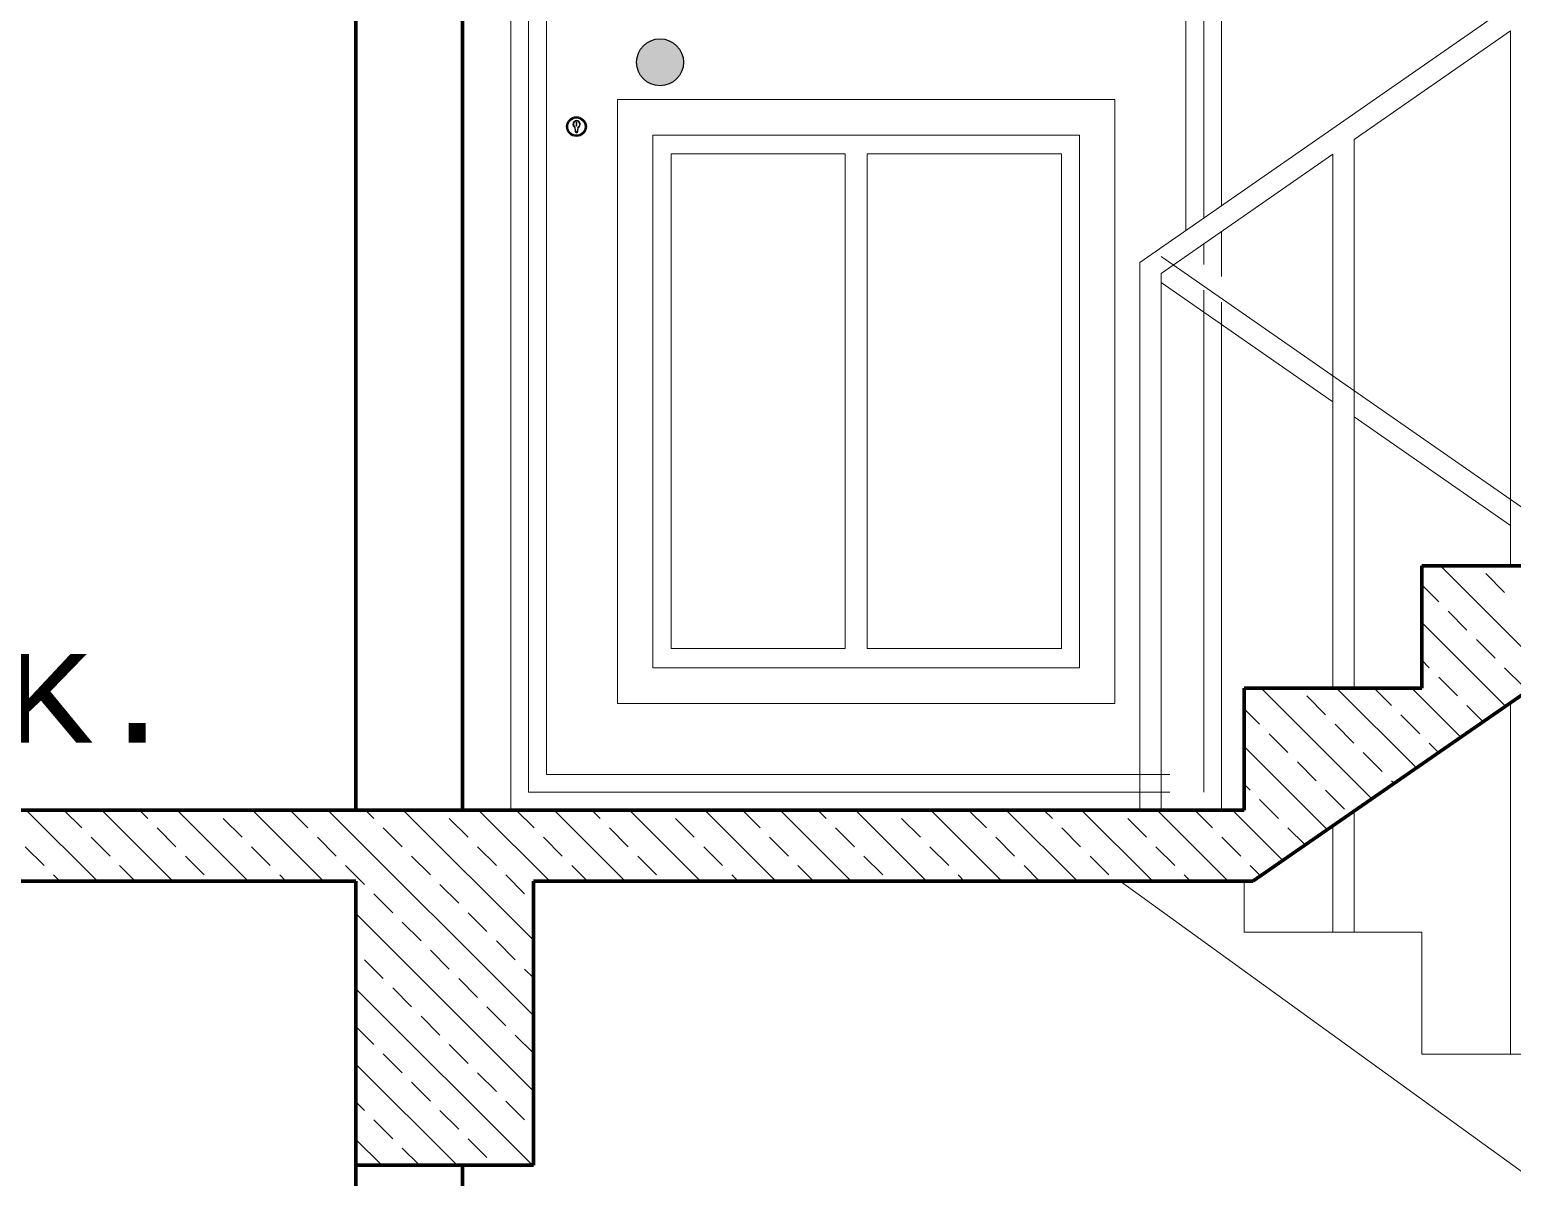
# Model space of a CAD drawing. Header units: millimetres. Extents: x 35860 to 71103, y -11298 to -8385.
# Drawn here: x 54766.2 to 54974.8, y -10515.1 to -10353.6 of the extents above; entities that cross this region are included whole.
import ezdxf
from ezdxf.enums import TextEntityAlignment as Align

# ---------------------------------------------------------------- set-up
doc = ezdxf.new("R2010")
doc.units = ezdxf.units.MM
doc.header["$MEASUREMENT"] = 0
doc.layers.get('0').update_dxf_attribs({"lineweight": 15})
for name, color, linetype, lineweight in [('02', 2, 'Continuous', 20), ('03_Yazı', 1, 'Continuous', 30), ('07', 3, 'Continuous', 70), ('Merd&Balkon', 40, 'Continuous', 20)]:
    doc.layers.add(name, color=color, linetype=linetype, lineweight=lineweight)
doc.layers.add('OLC', color=254, linetype='Continuous')
doc.styles.add('C', font='')
doc.styles.get('C').set_extended_font_data('Courier New Tur')

msp = doc.modelspace()

# ---------------------------------------------------------------- hatches: boundary and pattern name
at = {"layer": 'OLC'}
msp.add_hatch(color=256, dxfattribs=at).paths.add_polyline_path([(54851.61, -10358.17, -1.000001), (54858.2, -10358.17, -1.000001)])
msp.add_hatch(color=256, dxfattribs=at).paths.add_polyline_path([(54851.61, -10358.17, -1.000001), (54858.2, -10358.17, -1.000001)])
msp.add_hatch(color=256, dxfattribs=at).paths.add_polyline_path([(54851.61, -10358.17, -1.000001), (54858.2, -10358.17, -1.000001)])

# ---------------------------------------------------------------- linework, layer by layer
for p, q in [((54980.13, -10444.47), (54964.72, -10429.06)), ((54973.74, -10432.78), (54971.08, -10430.13)), ((54964.46, -10434.11), (54962.08, -10431.73)), ((54973.86, -10448.81), (54962.08, -10437.04)), ((54968.43, -10438.08), (54965.78, -10435.43)), ((54972.41, -10442.06), (54969.76, -10439.41)), ((54963.13, -10443.39), (54962.08, -10442.34)), ((54976.39, -10446.04), (54973.74, -10443.39)), ((54967.11, -10447.36), (54964.46, -10444.71)), ((54955.05, -10461.82), (54939.47, -10446.24)), ((54948.55, -10450.02), (54945.89, -10447.36)), ((54961.32, -10457.49), (54950.08, -10446.24)), ((54957.83, -10448.69), (54955.38, -10446.24)), ((54967.59, -10453.15), (54960.68, -10446.24)), ((54939.26, -10451.34), (54937.08, -10449.16)), ((54970.72, -10450.98), (54968.43, -10448.69)), ((54952.52, -10453.99), (54949.87, -10451.34)), ((54961.8, -10452.67), (54959.15, -10450.02)), ((54943.24, -10455.32), (54940.59, -10452.67)), ((54964.45, -10455.32), (54963.13, -10453.99)), ((54948.78, -10466.16), (54937.08, -10454.46)), ((54956.5, -10457.97), (54953.85, -10455.32)), ((54947.22, -10459.3), (54944.57, -10456.64)), ((54937.94, -10460.62), (54937.08, -10459.77)), ((54958.19, -10459.66), (54957.83, -10459.3)), ((54941.92, -10464.6), (54939.26, -10461.95)), ((54951.2, -10463.27), (54948.55, -10460.62)), ((54775.73, -10473.42), (54765.73, -10463.42)), ((54773.54, -10465.93), (54771.03, -10463.42)), ((54786.34, -10473.42), (54776.34, -10463.42)), ((54782.82, -10464.6), (54781.64, -10463.42)), ((54796.94, -10473.42), (54786.94, -10463.42)), ((54807.55, -10473.42), (54797.55, -10463.42)), ((54805.36, -10465.93), (54802.85, -10463.42)), ((54837.08, -10492.35), (54808.16, -10463.42)), ((54814.64, -10464.6), (54813.46, -10463.42)), ((54837.08, -10481.74), (54818.76, -10463.42)), ((54839.37, -10473.42), (54829.37, -10463.42)), ((54837.18, -10465.93), (54834.67, -10463.42)), ((54849.98, -10473.42), (54839.98, -10463.42)), ((54846.46, -10464.6), (54845.28, -10463.42)), ((54860.58, -10473.42), (54850.58, -10463.42)), ((54871.19, -10473.42), (54861.19, -10463.42)), ((54869, -10465.93), (54866.49, -10463.42)), ((54881.8, -10473.42), (54871.8, -10463.42)), ((54878.28, -10464.6), (54877.1, -10463.42)), ((54892.4, -10473.42), (54882.4, -10463.42)), ((54903.01, -10473.42), (54893.01, -10463.42)), ((54900.82, -10465.93), (54898.31, -10463.42)), ((54913.62, -10473.42), (54903.62, -10463.42)), ((54910.1, -10464.6), (54908.92, -10463.42)), ((54924.22, -10473.42), (54914.22, -10463.42)), ((54934.83, -10473.42), (54924.83, -10463.42)), ((54932.64, -10465.93), (54930.13, -10463.42)), ((54942.51, -10470.5), (54935.44, -10463.42)), ((54786.79, -10468.58), (54784.14, -10465.93)), ((54796.08, -10467.25), (54793.42, -10464.6)), ((54818.61, -10468.58), (54815.96, -10465.93)), ((54827.9, -10467.25), (54825.24, -10464.6)), ((54850.43, -10468.58), (54847.78, -10465.93)), ((54859.72, -10467.25), (54857.06, -10464.6)), ((54882.25, -10468.58), (54879.6, -10465.93)), ((54891.53, -10467.25), (54888.88, -10464.6)), ((54914.07, -10468.58), (54911.42, -10465.93)), ((54923.35, -10467.25), (54920.7, -10464.6)), ((54945.65, -10468.33), (54943.24, -10465.93)), ((54768.23, -10471.23), (54765.58, -10468.58)), ((54777.51, -10469.9), (54774.86, -10467.25)), ((54800.05, -10471.23), (54797.4, -10468.58)), ((54809.33, -10469.9), (54806.68, -10467.25)), ((54831.87, -10471.23), (54829.22, -10468.58)), ((54841.15, -10469.9), (54838.5, -10467.25)), ((54863.69, -10471.23), (54861.04, -10468.58)), ((54872.97, -10469.9), (54870.32, -10467.25)), ((54895.51, -10471.23), (54892.86, -10468.58)), ((54904.79, -10469.9), (54902.14, -10467.25)), ((54927.33, -10471.23), (54924.68, -10468.58)), ((54936.61, -10469.9), (54933.96, -10467.25)), ((54790.77, -10472.55), (54788.12, -10469.9)), ((54822.59, -10472.55), (54819.94, -10469.9)), ((54854.41, -10472.55), (54851.76, -10469.9)), ((54886.23, -10472.55), (54883.58, -10469.9)), ((54918.05, -10472.55), (54915.4, -10469.9)), ((54770.43, -10473.42), (54769.56, -10472.55)), ((54781.03, -10473.42), (54778.84, -10471.23)), ((54802.25, -10473.42), (54801.38, -10472.55)), ((54813.31, -10473.88), (54810.66, -10471.23)), ((54835.85, -10475.21), (54833.2, -10472.55)), ((54844.67, -10473.42), (54842.48, -10471.23)), ((54865.89, -10473.42), (54865.02, -10472.55)), ((54876.49, -10473.42), (54874.3, -10471.23)), ((54897.71, -10473.42), (54896.84, -10472.55)), ((54908.31, -10473.42), (54906.12, -10471.23)), ((54929.53, -10473.42), (54928.66, -10472.55)), ((54939.38, -10472.67), (54937.94, -10471.23)), ((54826.57, -10476.53), (54823.92, -10473.88)), ((54817.29, -10477.86), (54814.64, -10475.21)), ((54837.08, -10502.96), (54812.08, -10477.96)), ((54821.27, -10481.84), (54818.61, -10479.18)), ((54830.55, -10480.51), (54827.9, -10477.86)), ((54825.24, -10485.81), (54822.59, -10483.16)), ((54834.52, -10484.49), (54831.87, -10481.84)), ((54815.96, -10487.14), (54813.31, -10484.49)), ((54829.22, -10489.79), (54826.57, -10487.14)), ((54837.08, -10487.05), (54835.85, -10485.81)), ((54836.94, -10513.42), (54812.08, -10488.56)), ((54819.94, -10491.12), (54817.29, -10488.46)), ((54833.2, -10493.77), (54830.55, -10491.12)), ((54823.92, -10495.09), (54821.27, -10492.44)), ((54814.64, -10496.42), (54812.08, -10493.87)), ((54837.08, -10497.65), (54834.52, -10495.09)), ((54818.61, -10500.4), (54815.96, -10497.74)), ((54827.9, -10499.07), (54825.24, -10496.42)), ((54826.34, -10513.42), (54812.08, -10499.17)), ((54822.59, -10504.37), (54819.94, -10501.72)), ((54831.87, -10503.05), (54829.22, -10500.4)), ((54813.31, -10505.7), (54812.08, -10504.47)), ((54826.57, -10508.35), (54823.92, -10505.7)), ((54835.85, -10507.03), (54833.2, -10504.37)), ((54817.29, -10509.68), (54814.64, -10507.03)), ((54815.73, -10513.42), (54812.08, -10509.78)), ((54830.55, -10512.33), (54827.9, -10509.68)), ((54821.03, -10513.42), (54818.61, -10511))]:
    msp.add_line(p, q)
at = {"layer": '02'}
for p, q in [((54833.9, -10243.42), (54833.9, -10463.42)), ((54833.9, -10243.42), (54833.9, -10463.42)), ((54833.9, -10243.42), (54833.9, -10463.42)), ((54833.9, -10243.42), (54833.9, -10463.42)), ((54833.9, -10243.42), (54833.9, -10463.42)), ((54833.9, -10243.42), (54833.9, -10463.42)), ((54833.9, -10243.42), (54833.9, -10463.42)), ((54833.9, -10243.42), (54833.9, -10463.42)), ((54833.9, -10243.42), (54833.9, -10463.42)), ((54933.9, -10243.42), (54933.9, -10378.36)), ((54933.9, -10243.42), (54933.9, -10378.36)), ((54933.9, -10243.42), (54933.9, -10378.36)), ((54933.9, -10243.42), (54933.9, -10378.36)), ((54933.9, -10243.42), (54933.9, -10378.36)), ((54933.9, -10243.42), (54933.9, -10378.36)), ((54933.9, -10378.36), (54933.9, -10243.42)), ((54933.9, -10378.36), (54933.9, -10243.42)), ((54933.9, -10378.36), (54933.9, -10243.42)), ((54836.4, -10245.92), (54836.4, -10460.92)), ((54836.4, -10245.92), (54836.4, -10460.92)), ((54836.4, -10245.92), (54836.4, -10460.92)), ((54836.4, -10245.92), (54836.4, -10460.92)), ((54836.4, -10245.92), (54836.4, -10460.92)), ((54836.4, -10245.92), (54836.4, -10460.92)), ((54836.4, -10245.92), (54836.4, -10460.92)), ((54836.4, -10245.92), (54836.4, -10460.92)), ((54836.4, -10245.92), (54836.4, -10460.92)), ((54931.4, -10380.1), (54931.4, -10245.92)), ((54931.4, -10380.1), (54931.4, -10245.92)), ((54931.4, -10380.1), (54931.4, -10245.92)), ((54931.4, -10380.1), (54931.4, -10245.92)), ((54931.4, -10380.1), (54931.4, -10245.92)), ((54931.4, -10380.1), (54931.4, -10245.92)), ((54931.4, -10380.1), (54931.4, -10245.92)), ((54931.4, -10380.1), (54931.4, -10245.92)), ((54931.4, -10380.1), (54931.4, -10245.92)), ((54838.9, -10248.42), (54838.9, -10458.42)), ((54838.9, -10248.42), (54838.9, -10458.42)), ((54838.9, -10248.42), (54838.9, -10458.42)), ((54838.9, -10248.42), (54838.9, -10458.42)), ((54838.9, -10248.42), (54838.9, -10458.42)), ((54838.9, -10248.42), (54838.9, -10458.42)), ((54838.9, -10248.42), (54838.9, -10458.42)), ((54838.9, -10248.42), (54838.9, -10458.42)), ((54838.9, -10248.42), (54838.9, -10458.42)), ((54928.9, -10381.84), (54928.9, -10248.42)), ((54928.9, -10381.84), (54928.9, -10248.42)), ((54928.9, -10381.84), (54928.9, -10248.42)), ((54928.9, -10381.84), (54928.9, -10248.42)), ((54928.9, -10381.84), (54928.9, -10248.42)), ((54928.9, -10381.84), (54928.9, -10248.42)), ((54928.9, -10381.84), (54928.9, -10248.42)), ((54928.9, -10381.84), (54928.9, -10248.42)), ((54928.9, -10381.84), (54928.9, -10248.42)), ((54922.42, -10386.35), (55074.58, -10280.55)), ((54952.58, -10369.03), (54974.58, -10353.73)), ((54974.58, -10429.06), (54974.58, -10353.73)), ((54848.9, -10363.42), (54918.9, -10363.42)), ((54848.9, -10363.42), (54918.9, -10363.42)), ((54848.9, -10363.42), (54918.9, -10363.42)), ((54848.9, -10363.42), (54848.9, -10448.42)), ((54848.9, -10363.42), (54848.9, -10448.42)), ((54848.9, -10363.42), (54848.9, -10448.42)), ((54848.9, -10363.42), (54918.9, -10363.42)), ((54848.9, -10363.42), (54918.9, -10363.42)), ((54848.9, -10363.42), (54918.9, -10363.42)), ((54848.9, -10363.42), (54848.9, -10448.42)), ((54848.9, -10363.42), (54848.9, -10448.42)), ((54848.9, -10363.42), (54848.9, -10448.42)), ((54848.9, -10363.42), (54918.9, -10363.42)), ((54848.9, -10363.42), (54918.9, -10363.42)), ((54848.9, -10363.42), (54918.9, -10363.42)), ((54848.9, -10363.42), (54848.9, -10448.42)), ((54848.9, -10363.42), (54848.9, -10448.42)), ((54848.9, -10363.42), (54848.9, -10448.42)), ((54918.9, -10448.42), (54918.9, -10363.42)), ((54918.9, -10448.42), (54918.9, -10363.42)), ((54918.9, -10448.42), (54918.9, -10363.42)), ((54918.9, -10448.42), (54918.9, -10363.42)), ((54918.9, -10448.42), (54918.9, -10363.42)), ((54918.9, -10448.42), (54918.9, -10363.42)), ((54918.9, -10448.42), (54918.9, -10363.42)), ((54918.9, -10448.42), (54918.9, -10363.42)), ((54918.9, -10448.42), (54918.9, -10363.42)), ((54842.92, -10367.33), (54842.96, -10367.85)), ((54842.92, -10367.33), (54842.96, -10367.85)), ((54842.92, -10367.33), (54842.96, -10367.85)), ((54842.96, -10367.29), (54843, -10367.81)), ((54842.96, -10367.29), (54843, -10367.81)), ((54842.96, -10367.29), (54843, -10367.81)), ((54843.07, -10367.06), (54843.12, -10367)), ((54843.07, -10367.06), (54843.12, -10367)), ((54843.07, -10367.06), (54843.12, -10367)), ((54843.07, -10367.08), (54843.07, -10367.06)), ((54843.07, -10367.08), (54843.07, -10367.06)), ((54843.07, -10367.08), (54843.07, -10367.06)), ((54843.07, -10367.08), (54843.09, -10367.11)), ((54843.07, -10367.08), (54843.09, -10367.11)), ((54843.07, -10367.08), (54843.09, -10367.11)), ((54843.09, -10366.6), (54843.1, -10366.58)), ((54843.09, -10366.6), (54843.1, -10366.58)), ((54843.09, -10366.6), (54843.1, -10366.58)), ((54843.1, -10366.65), (54843.09, -10366.6)), ((54843.1, -10366.65), (54843.09, -10366.6)), ((54843.1, -10366.65), (54843.09, -10366.6)), ((54843.09, -10367.11), (54843.09, -10367.15)), ((54843.09, -10367.11), (54843.09, -10367.15)), ((54843.09, -10367.11), (54843.09, -10367.15)), ((54843.09, -10367.15), (54843.11, -10367.18)), ((54843.09, -10367.15), (54843.11, -10367.18)), ((54843.09, -10367.15), (54843.11, -10367.18)), ((54843.12, -10366.57), (54843.1, -10366.59)), ((54843.12, -10366.57), (54843.1, -10366.59)), ((54843.12, -10366.57), (54843.1, -10366.59)), ((54843.11, -10366.68), (54843.1, -10366.65)), ((54843.11, -10366.68), (54843.1, -10366.65)), ((54843.11, -10366.68), (54843.1, -10366.65)), ((54843.1, -10366.81), (54843.11, -10366.8)), ((54843.1, -10366.81), (54843.11, -10366.8)), ((54843.1, -10366.81), (54843.11, -10366.8)), ((54843.1, -10366.9), (54843.1, -10366.81)), ((54843.1, -10366.9), (54843.1, -10366.81)), ((54843.1, -10366.9), (54843.1, -10366.81)), ((54843.11, -10366.92), (54843.1, -10366.9)), ((54843.11, -10366.92), (54843.1, -10366.9)), ((54843.11, -10366.92), (54843.1, -10366.9)), ((54843.11, -10366.73), (54843.11, -10366.68)), ((54843.11, -10366.73), (54843.11, -10366.68)), ((54843.11, -10366.73), (54843.11, -10366.68)), ((54843.11, -10366.8), (54843.11, -10366.73)), ((54843.11, -10366.8), (54843.11, -10366.73)), ((54843.11, -10366.8), (54843.11, -10366.73)), ((54843.11, -10366.92), (54843.12, -10367)), ((54843.11, -10366.92), (54843.12, -10367)), ((54843.11, -10366.92), (54843.12, -10367)), ((54843.11, -10367.18), (54843.13, -10367.13)), ((54843.11, -10367.18), (54843.13, -10367.13)), ((54843.11, -10367.18), (54843.13, -10367.13)), ((54843.13, -10366.56), (54843.12, -10366.57)), ((54843.13, -10366.56), (54843.12, -10366.57)), ((54843.13, -10366.56), (54843.12, -10366.57)), ((54843.15, -10366.57), (54843.13, -10366.56)), ((54843.15, -10366.57), (54843.13, -10366.56)), ((54843.15, -10366.57), (54843.13, -10366.56)), ((54843.13, -10367.13), (54843.14, -10367.09)), ((54843.13, -10367.13), (54843.14, -10367.09)), ((54843.13, -10367.13), (54843.14, -10367.09)), ((54843.14, -10368.09), (54843.13, -10368.08)), ((54843.14, -10368.09), (54843.13, -10368.08)), ((54843.14, -10368.09), (54843.13, -10368.08)), ((54843.15, -10366.72), (54843.14, -10366.76)), ((54843.15, -10366.72), (54843.14, -10366.76)), ((54843.15, -10366.72), (54843.14, -10366.76)), ((54843.14, -10366.76), (54843.14, -10366.79)), ((54843.14, -10366.76), (54843.14, -10366.79)), ((54843.14, -10366.76), (54843.14, -10366.79)), ((54843.14, -10366.79), (54843.15, -10366.81)), ((54843.14, -10366.79), (54843.15, -10366.81)), ((54843.14, -10366.79), (54843.15, -10366.81)), ((54843.15, -10367.07), (54843.14, -10367.09)), ((54843.15, -10367.07), (54843.14, -10367.09)), ((54843.15, -10367.07), (54843.14, -10367.09)), ((54843.16, -10366.58), (54843.15, -10366.57)), ((54843.16, -10366.58), (54843.15, -10366.57)), ((54843.16, -10366.58), (54843.15, -10366.57)), ((54843.16, -10366.58), (54843.15, -10366.6)), ((54843.16, -10366.58), (54843.15, -10366.6)), ((54843.16, -10366.58), (54843.15, -10366.6)), ((54843.15, -10366.6), (54843.18, -10366.64)), ((54843.15, -10366.6), (54843.18, -10366.64)), ((54843.15, -10366.6), (54843.18, -10366.64)), ((54843.17, -10366.69), (54843.15, -10366.72)), ((54843.17, -10366.69), (54843.15, -10366.72)), ((54843.17, -10366.69), (54843.15, -10366.72)), ((54843.15, -10366.81), (54843.15, -10366.82)), ((54843.15, -10366.81), (54843.15, -10366.82)), ((54843.15, -10366.81), (54843.15, -10366.82)), ((54843.15, -10366.82), (54843.16, -10366.83)), ((54843.15, -10366.82), (54843.16, -10366.83)), ((54843.15, -10366.82), (54843.16, -10366.83)), ((54843.16, -10366.93), (54843.15, -10366.94)), ((54843.16, -10366.93), (54843.15, -10366.94)), ((54843.16, -10366.93), (54843.15, -10366.94)), ((54843.15, -10366.94), (54843.16, -10366.96)), ((54843.15, -10366.94), (54843.16, -10366.96)), ((54843.15, -10366.94), (54843.16, -10366.96)), ((54843.18, -10367.05), (54843.15, -10367.07)), ((54843.18, -10367.05), (54843.15, -10367.07)), ((54843.18, -10367.05), (54843.15, -10367.07)), ((54843.16, -10366.83), (54843.18, -10366.86)), ((54843.16, -10366.83), (54843.18, -10366.86)), ((54843.16, -10366.83), (54843.18, -10366.86)), ((54843.19, -10366.9), (54843.16, -10366.93)), ((54843.19, -10366.9), (54843.16, -10366.93)), ((54843.19, -10366.9), (54843.16, -10366.93)), ((54843.16, -10366.96), (54843.18, -10367)), ((54843.16, -10366.96), (54843.18, -10367)), ((54843.16, -10366.96), (54843.18, -10367)), ((54843.18, -10366.66), (54843.17, -10366.69)), ((54843.18, -10366.66), (54843.17, -10366.69)), ((54843.18, -10366.66), (54843.17, -10366.69)), ((54843.18, -10366.64), (54843.18, -10366.66)), ((54843.18, -10366.64), (54843.18, -10366.66)), ((54843.18, -10366.64), (54843.18, -10366.66)), ((54843.18, -10366.86), (54843.19, -10366.9)), ((54843.18, -10366.86), (54843.19, -10366.9)), ((54843.18, -10366.86), (54843.19, -10366.9)), ((54843.18, -10367), (54843.18, -10367.05)), ((54843.18, -10367), (54843.18, -10367.05)), ((54843.18, -10367), (54843.18, -10367.05)), ((54843.19, -10366.9), (54843.19, -10366.9)), ((54843.19, -10366.9), (54843.19, -10366.9)), ((54843.19, -10366.9), (54843.19, -10366.9)), ((54843.32, -10367.3), (54843.28, -10367.81)), ((54843.32, -10367.3), (54843.28, -10367.81)), ((54843.32, -10367.3), (54843.28, -10367.81)), ((54843.36, -10367.33), (54843.32, -10367.86)), ((54843.36, -10367.33), (54843.32, -10367.86)), ((54843.36, -10367.33), (54843.32, -10367.86)), ((54853.9, -10368.42), (54913.9, -10368.42)), ((54853.9, -10368.42), (54913.9, -10368.42)), ((54853.9, -10368.42), (54913.9, -10368.42)), ((54853.9, -10368.42), (54853.9, -10443.42)), ((54853.9, -10368.42), (54853.9, -10443.42)), ((54853.9, -10368.42), (54853.9, -10443.42)), ((54853.9, -10368.42), (54913.9, -10368.42)), ((54853.9, -10368.42), (54913.9, -10368.42)), ((54853.9, -10368.42), (54913.9, -10368.42)), ((54853.9, -10368.42), (54853.9, -10443.42)), ((54853.9, -10368.42), (54853.9, -10443.42)), ((54853.9, -10368.42), (54853.9, -10443.42)), ((54853.9, -10368.42), (54913.9, -10368.42)), ((54853.9, -10368.42), (54913.9, -10368.42)), ((54853.9, -10368.42), (54913.9, -10368.42)), ((54853.9, -10368.42), (54853.9, -10443.42)), ((54853.9, -10368.42), (54853.9, -10443.42)), ((54853.9, -10368.42), (54853.9, -10443.42)), ((54913.9, -10443.42), (54913.9, -10368.42)), ((54913.9, -10443.42), (54913.9, -10368.42)), ((54913.9, -10443.42), (54913.9, -10368.42)), ((54913.9, -10443.42), (54913.9, -10368.42)), ((54913.9, -10443.42), (54913.9, -10368.42)), ((54913.9, -10443.42), (54913.9, -10368.42)), ((54913.9, -10443.42), (54913.9, -10368.42)), ((54913.9, -10443.42), (54913.9, -10368.42)), ((54913.9, -10443.42), (54913.9, -10368.42)), ((54952.58, -10446.24), (54952.58, -10369.03)), ((54856.46, -10371.05), (54880.96, -10371.05)), ((54856.46, -10371.05), (54880.96, -10371.05)), ((54856.46, -10371.05), (54880.96, -10371.05)), ((54856.46, -10440.66), (54856.46, -10371.05)), ((54856.46, -10440.66), (54856.46, -10371.05)), ((54856.46, -10440.66), (54856.46, -10371.05)), ((54856.46, -10371.05), (54880.96, -10371.05)), ((54856.46, -10371.05), (54880.96, -10371.05)), ((54856.46, -10371.05), (54880.96, -10371.05)), ((54856.46, -10440.66), (54856.46, -10371.05)), ((54856.46, -10440.66), (54856.46, -10371.05)), ((54856.46, -10440.66), (54856.46, -10371.05)), ((54856.46, -10371.05), (54880.96, -10371.05)), ((54856.46, -10371.05), (54880.96, -10371.05)), ((54856.46, -10371.05), (54880.96, -10371.05)), ((54856.46, -10440.66), (54856.46, -10371.05)), ((54856.46, -10440.66), (54856.46, -10371.05)), ((54856.46, -10440.66), (54856.46, -10371.05)), ((54880.96, -10371.05), (54880.96, -10440.66)), ((54880.96, -10371.05), (54880.96, -10440.66)), ((54880.96, -10371.05), (54880.96, -10440.66)), ((54880.96, -10371.05), (54880.96, -10440.66)), ((54880.96, -10371.05), (54880.96, -10440.66)), ((54880.96, -10371.05), (54880.96, -10440.66)), ((54880.96, -10371.05), (54880.96, -10440.66)), ((54880.96, -10371.05), (54880.96, -10440.66)), ((54880.96, -10371.05), (54880.96, -10440.66)), ((54884.05, -10371.05), (54911.39, -10371.05)), ((54884.05, -10371.05), (54911.39, -10371.05)), ((54884.05, -10371.05), (54911.39, -10371.05)), ((54884.05, -10440.66), (54884.05, -10371.05)), ((54884.05, -10440.66), (54884.05, -10371.05)), ((54884.05, -10440.66), (54884.05, -10371.05)), ((54884.05, -10371.05), (54911.39, -10371.05)), ((54884.05, -10371.05), (54911.39, -10371.05)), ((54884.05, -10371.05), (54911.39, -10371.05)), ((54884.05, -10440.66), (54884.05, -10371.05)), ((54884.05, -10440.66), (54884.05, -10371.05)), ((54884.05, -10440.66), (54884.05, -10371.05)), ((54884.05, -10371.05), (54911.39, -10371.05)), ((54884.05, -10371.05), (54911.39, -10371.05)), ((54884.05, -10371.05), (54911.39, -10371.05)), ((54884.05, -10440.66), (54884.05, -10371.05)), ((54884.05, -10440.66), (54884.05, -10371.05)), ((54884.05, -10440.66), (54884.05, -10371.05)), ((54911.39, -10371.05), (54911.39, -10440.66)), ((54911.39, -10371.05), (54911.39, -10440.66)), ((54911.39, -10371.05), (54911.39, -10440.66)), ((54911.39, -10371.05), (54911.39, -10440.66)), ((54911.39, -10371.05), (54911.39, -10440.66)), ((54911.39, -10371.05), (54911.39, -10440.66)), ((54911.39, -10371.05), (54911.39, -10440.66)), ((54911.39, -10371.05), (54911.39, -10440.66)), ((54911.39, -10371.05), (54911.39, -10440.66)), ((54925.42, -10387.92), (54949.58, -10371.11)), ((54949.58, -10446.24), (54949.58, -10371.11)), ((54933.9, -10382.02), (54933.9, -10388.33)), ((54933.9, -10382.02), (54933.9, -10388.33)), ((54933.9, -10382.02), (54933.9, -10388.33)), ((54933.9, -10382.02), (54933.9, -10388.33)), ((54933.9, -10382.02), (54933.9, -10388.33)), ((54933.9, -10382.02), (54933.9, -10388.33)), ((54933.9, -10388.33), (54933.9, -10382.02)), ((54933.9, -10388.33), (54933.9, -10382.02)), ((54933.9, -10388.33), (54933.9, -10382.02)), ((54931.4, -10386.64), (54931.4, -10383.76)), ((54931.4, -10386.64), (54931.4, -10383.76)), ((54931.4, -10386.64), (54931.4, -10383.76)), ((54931.4, -10386.64), (54931.4, -10383.76)), ((54931.4, -10386.64), (54931.4, -10383.76)), ((54931.4, -10386.64), (54931.4, -10383.76)), ((54931.4, -10386.64), (54931.4, -10383.76)), ((54931.4, -10386.64), (54931.4, -10383.76)), ((54931.4, -10386.64), (54931.4, -10383.76)), ((54922.42, -10463.42), (54922.42, -10386.35)), ((54987.08, -10428.41), (54925.42, -10385.51)), ((54925.42, -10463.42), (54925.42, -10387.92)), ((54949.58, -10405.98), (54925.42, -10389.16)), ((54931.4, -10460.92), (54931.4, -10390.26)), ((54933.9, -10391.94), (54933.9, -10463.42)), ((54949.58, -10446.24), (54949.58, -10405.98)), ((54974.58, -10423.37), (54952.58, -10408.07)), ((54952.58, -10446.24), (54952.58, -10408.07)), ((54974.58, -10429.06), (54974.58, -10423.37)), ((54880.96, -10440.66), (54856.46, -10440.66)), ((54880.96, -10440.66), (54856.46, -10440.66)), ((54880.96, -10440.66), (54856.46, -10440.66)), ((54880.96, -10440.66), (54856.46, -10440.66)), ((54880.96, -10440.66), (54856.46, -10440.66)), ((54880.96, -10440.66), (54856.46, -10440.66)), ((54880.96, -10440.66), (54856.46, -10440.66)), ((54880.96, -10440.66), (54856.46, -10440.66)), ((54880.96, -10440.66), (54856.46, -10440.66)), ((54911.39, -10440.66), (54884.05, -10440.66)), ((54911.39, -10440.66), (54884.05, -10440.66)), ((54911.39, -10440.66), (54884.05, -10440.66)), ((54911.39, -10440.66), (54884.05, -10440.66)), ((54911.39, -10440.66), (54884.05, -10440.66)), ((54911.39, -10440.66), (54884.05, -10440.66)), ((54911.39, -10440.66), (54884.05, -10440.66)), ((54911.39, -10440.66), (54884.05, -10440.66)), ((54911.39, -10440.66), (54884.05, -10440.66)), ((54853.9, -10443.42), (54913.9, -10443.42)), ((54853.9, -10443.42), (54913.9, -10443.42)), ((54853.9, -10443.42), (54913.9, -10443.42)), ((54853.9, -10443.42), (54913.9, -10443.42)), ((54853.9, -10443.42), (54913.9, -10443.42)), ((54853.9, -10443.42), (54913.9, -10443.42)), ((54853.9, -10443.42), (54913.9, -10443.42)), ((54853.9, -10443.42), (54913.9, -10443.42)), ((54853.9, -10443.42), (54913.9, -10443.42)), ((54848.9, -10448.42), (54918.9, -10448.42)), ((54848.9, -10448.42), (54918.9, -10448.42)), ((54848.9, -10448.42), (54918.9, -10448.42)), ((54848.9, -10448.42), (54918.9, -10448.42)), ((54848.9, -10448.42), (54918.9, -10448.42)), ((54848.9, -10448.42), (54918.9, -10448.42)), ((54848.9, -10448.42), (54918.9, -10448.42)), ((54848.9, -10448.42), (54918.9, -10448.42)), ((54848.9, -10448.42), (54918.9, -10448.42)), ((54974.58, -10497.79), (54974.58, -10448.31)), ((54922.42, -10463.42), (54922.42, -10455.42)), ((54922.42, -10455.42), (54922.42, -10455.42)), ((54838.9, -10458.42), (54926.63, -10458.42)), ((54838.9, -10458.42), (54926.63, -10458.42)), ((54838.9, -10458.42), (54926.63, -10458.42)), ((54838.9, -10458.42), (54926.63, -10458.42)), ((54838.9, -10458.42), (54926.63, -10458.42)), ((54838.9, -10458.42), (54926.63, -10458.42)), ((54838.9, -10458.42), (54926.63, -10458.42)), ((54838.9, -10458.42), (54926.63, -10458.42)), ((54838.9, -10458.42), (54926.63, -10458.42)), ((54836.4, -10460.92), (54926.63, -10460.92)), ((54836.4, -10460.92), (54926.63, -10460.92)), ((54836.4, -10460.92), (54926.63, -10460.92)), ((54836.4, -10460.92), (54926.63, -10460.92)), ((54836.4, -10460.92), (54926.63, -10460.92)), ((54836.4, -10460.92), (54926.63, -10460.92)), ((54836.4, -10460.92), (54926.63, -10460.92)), ((54836.4, -10460.92), (54926.63, -10460.92)), ((54836.4, -10460.92), (54926.63, -10460.92)), ((54952.58, -10480.6), (54952.58, -10463.53)), ((54949.58, -10480.6), (54949.58, -10465.61))]:
    msp.add_line(p, q, dxfattribs=at)
at = {"layer": '07'}
for p, q in [((54812.08, -10238.42), (54812.08, -10463.42)), ((54827.08, -10238.42), (54827.08, -10463.42)), ((55112.08, -10353.16), (54938.29, -10473.42)), ((54962.08, -10446.24), (54962.08, -10429.06)), ((54962.08, -10429.06), (54987.08, -10429.06)), ((54937.08, -10463.42), (54937.08, -10446.24)), ((54937.08, -10446.24), (54962.08, -10446.24)), ((54937.08, -10463.42), (54497.08, -10463.42)), ((54831.82, -10463.42), (54931.82, -10463.42)), ((54831.82, -10463.42), (54931.82, -10463.42)), ((54831.82, -10463.42), (54931.82, -10463.42)), ((54922.42, -10463.42), (54922.42, -10463.42)), ((54812.08, -10473.42), (54522.08, -10473.42)), ((54812.08, -10473.42), (54812.08, -10513.42)), ((54837.08, -10513.42), (54837.08, -10473.42)), ((54938.29, -10473.42), (54837.08, -10473.42)), ((54812.08, -10513.42), (54837.08, -10513.42)), ((54812.08, -10513.42), (54812.08, -10738.42)), ((54827.08, -10513.42), (54827.08, -10738.42))]:
    msp.add_line(p, q, dxfattribs=at)
at = {"layer": 'Merd&Balkon'}
for p, q in [((55053.43, -10570.25), (54919.64, -10473.42)), ((54937.08, -10473.42), (54937.08, -10480.6)), ((54937.08, -10480.6), (54962.08, -10480.6)), ((54962.08, -10480.6), (54962.08, -10497.79)), ((54962.08, -10497.79), (54987.08, -10497.79))]:
    msp.add_line(p, q, dxfattribs=at)
at = {"layer": 'OLC'}
for centre, radius in [((54854.9, -10358.17), 3.3), ((54854.9, -10358.17), 3.3), ((54854.9, -10358.17), 3.3), ((54843.14, -10367.23), 1.39), ((54843.14, -10367.23), 1.39), ((54843.14, -10367.23), 1.39), ((54843.13, -10367.23), 1.22), ((54843.13, -10367.23), 1.22), ((54843.13, -10367.23), 1.22)]:
    msp.add_circle(centre, radius, dxfattribs=at)
for centre, radius, start, end in [((54843.15, -10366.88), 0.503, 295.4834, 243.4122), ((54843.15, -10366.88), 0.503, 295.4834, 243.4122), ((54843.15, -10366.88), 0.503, 295.4834, 243.4122), ((54843.15, -10366.88), 0.453, 292.9456, 245.6901), ((54843.15, -10366.88), 0.453, 292.9456, 245.6901), ((54843.15, -10366.88), 0.453, 292.9456, 245.6901), ((54843.22, -10367.83), 0.265, 183.98, 248.3709), ((54843.22, -10367.83), 0.265, 183.98, 248.3709), ((54843.22, -10367.83), 0.265, 183.98, 248.3709), ((54843.2, -10367.8), 0.208, 183.98, 248.3709), ((54843.2, -10367.8), 0.208, 183.98, 248.3709), ((54843.2, -10367.8), 0.208, 183.98, 248.3709), ((54843.07, -10367.8), 0.208, 288.8236, 355.0372), ((54843.07, -10367.8), 0.208, 288.8236, 355.0372), ((54843.07, -10367.8), 0.208, 288.8236, 355.0372), ((54843.06, -10367.84), 0.265, 288.8236, 355.0372), ((54843.06, -10367.84), 0.265, 288.8236, 355.0372), ((54843.06, -10367.84), 0.265, 288.8236, 355.0372)]:
    msp.add_arc(centre, radius, start, end, dxfattribs=at)

# ---------------------------------------------------------------- texts
at = {"layer": '03_Yazı', "style": 'C'}
msp.add_attdef('Z.K.', text='A:10.00m2', height=12.5, dxfattribs=at).set_placement((54762.53, -10447.68), align=Align.MIDDLE_CENTER)

doc.saveas('drawing.dxf')
